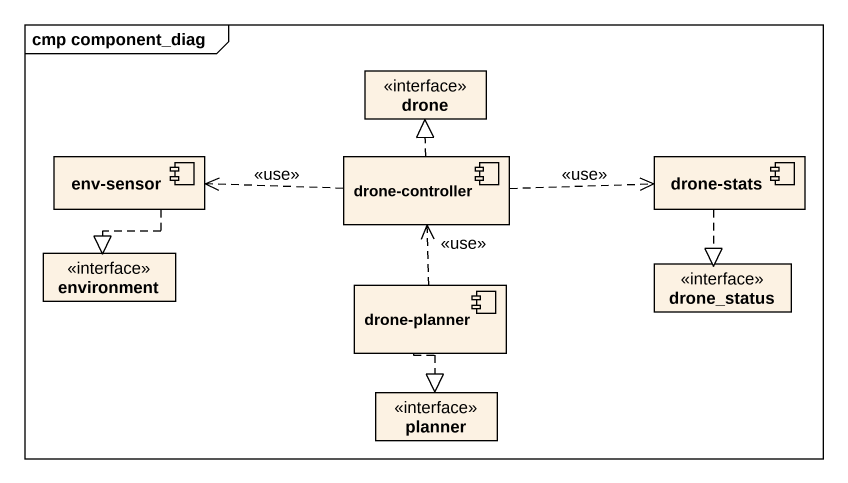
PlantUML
@startuml
mainframe cmp component_diag
allowmixing
hide circle
hide empty members
interface drone
component "env-sensor" as env_sensor
component "drone-controller" as drone_controller
component "drone-stats" as drone_stats
interface environment
component "drone-planner" as drone_planner
interface drone_status
interface planner
env_sensor ..|> environment
drone_controller .up.|> drone
drone_controller .left.> env_sensor : <<use>>
drone_controller .right.> drone_stats : <<use>>
drone_stats ..|> drone_status
drone_planner .up.> drone_controller : <<use>>
drone_planner ..|> planner
@enduml
